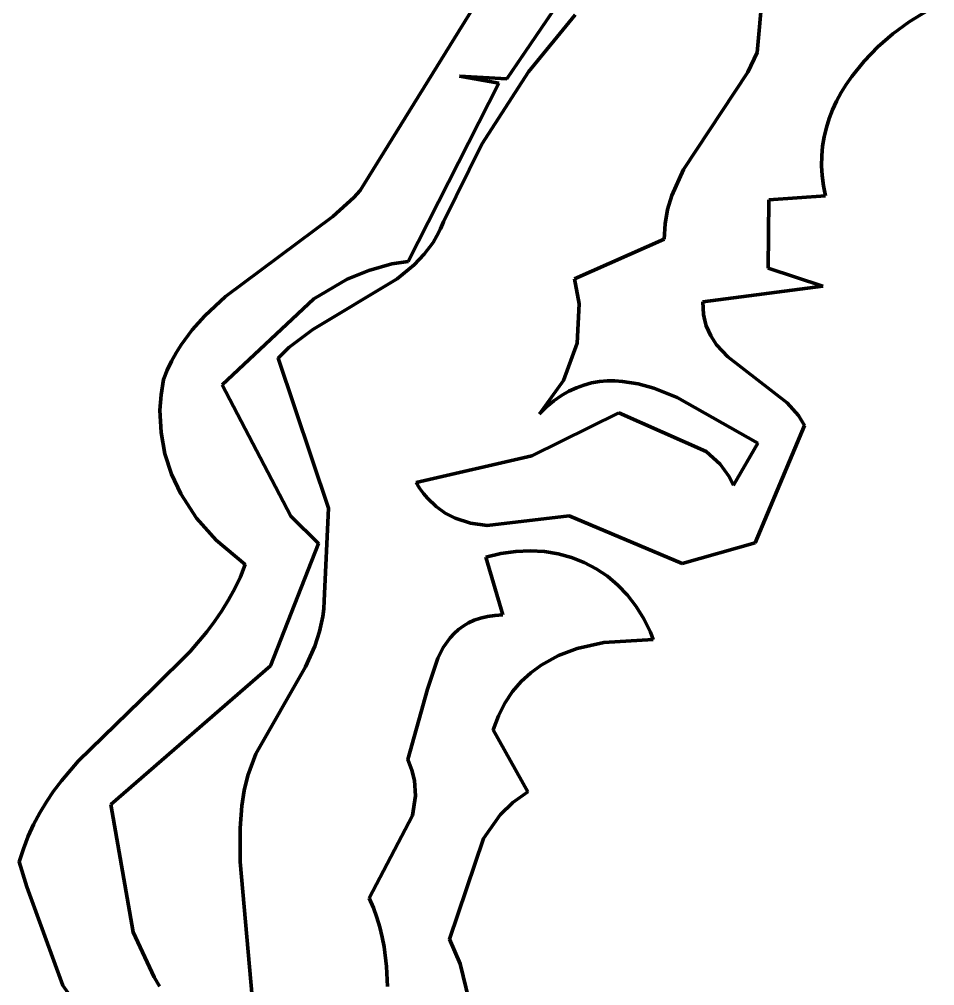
# Model space of a CAD drawing. Header units: millimetres. Extents: x 0 to 12.5, y 0 to 16.2.
# Drawn here: x 7.285 to 7.85, y 9.806 to 10.402 of the extents above; entities that cross this region are included whole.
import ezdxf

# ---------------------------------------------------------------- set-up
doc = ezdxf.new("R2010")
doc.units = ezdxf.units.MM
doc.layers.add('color#010101ff', color=7, linetype='CONTINUOUS', lineweight=100)
doc.layers.add('color#ffffffff', color=7, linetype='CONTINUOUS', lineweight=100)

msp = doc.modelspace()

# ---------------------------------------------------------------- linework, layer by layer
at = {"layer": 'color#010101ff'}
for p, q in [((7.67095, 10.4918), (7.58563, 10.36569)), ((7.74737, 10.46146), (7.74006, 10.38191)), ((7.49504, 10.29665), (7.58196, 10.43718)), ((7.83385, 10.40078), (7.84965, 10.41041)), ((7.59899, 10.36986), (7.62769, 10.40509)), ((7.82389, 10.3934), (7.83385, 10.40078)), ((7.81457, 10.38531), (7.82389, 10.3934)), ((7.74006, 10.38191), (7.73429, 10.36977)), ((7.80603, 10.37654), (7.81457, 10.38531)), ((7.79843, 10.36713), (7.80603, 10.37654)), ((7.57016, 10.3253), (7.59899, 10.36986)), ((7.73429, 10.36977), (7.69462, 10.30967)), ((7.58071, 10.3629), (7.52456, 10.25305)), ((7.58563, 10.36569), (7.55624, 10.36734)), ((7.55624, 10.36734), (7.58071, 10.3629)), ((7.79192, 10.35714), (7.79503, 10.36221)), ((7.79503, 10.36221), (7.79843, 10.36713)), ((7.78912, 10.35193), (7.79192, 10.35714)), ((7.78665, 10.34659), (7.78912, 10.35193)), ((7.78453, 10.34112), (7.78665, 10.34659)), ((7.78277, 10.33553), (7.78453, 10.34112)), ((7.7814, 10.32983), (7.78277, 10.33553)), ((7.78044, 10.32401), (7.7814, 10.32983)), ((7.54643, 10.27752), (7.57016, 10.3253)), ((7.77989, 10.31808), (7.78044, 10.32401)), ((7.77979, 10.31206), (7.77989, 10.31808)), ((7.69462, 10.30967), (7.68735, 10.29358)), ((7.78015, 10.30593), (7.77979, 10.31206)), ((7.78099, 10.29972), (7.78015, 10.30593)), ((7.49105, 10.29245), (7.49504, 10.29665)), ((7.78233, 10.29342), (7.78099, 10.29972)), ((7.47816, 10.28068), (7.49105, 10.29245)), ((7.68735, 10.29358), (7.68483, 10.28504)), ((7.74696, 10.24879), (7.74719, 10.29093)), ((7.74719, 10.29093), (7.78233, 10.29342)), ((7.68483, 10.28504), (7.68322, 10.27611)), ((7.41185, 10.23138), (7.47816, 10.28068)), ((7.54239, 10.26876), (7.54454, 10.27301)), ((7.54454, 10.27301), (7.54643, 10.27752)), ((7.68322, 10.27611), (7.68265, 10.26671)), ((7.54001, 10.26475), (7.54239, 10.26876)), ((7.68265, 10.26671), (7.62734, 10.2422)), ((7.53459, 10.25741), (7.54001, 10.26475)), ((7.5284, 10.25085), (7.53459, 10.25741)), ((7.51452, 10.25141), (7.50029, 10.24748)), ((7.52456, 10.25305), (7.51452, 10.25141)), ((7.51795, 10.2422), (7.5284, 10.25085)), ((7.78062, 10.23775), (7.74696, 10.24879)), ((7.50029, 10.24748), (7.48695, 10.24197)), ((7.46588, 10.21106), (7.51795, 10.2422)), ((7.48695, 10.24197), (7.46642, 10.22985)), ((7.62734, 10.2422), (7.63019, 10.22681)), ((7.70664, 10.22813), (7.78062, 10.23775)), ((7.39909, 10.21952), (7.41185, 10.23138)), ((7.46642, 10.22985), (7.40976, 10.17691)), ((7.63019, 10.22681), (7.62887, 10.20254)), ((7.70666, 10.22407), (7.70664, 10.22813)), ((7.3914, 10.21089), (7.39909, 10.21952)), ((7.70701, 10.22024), (7.70666, 10.22407)), ((7.70769, 10.21664), (7.70701, 10.22024)), ((7.70865, 10.21325), (7.70769, 10.21664)), ((7.71138, 10.20703), (7.70865, 10.21325)), ((7.3845, 10.20155), (7.3914, 10.21089)), ((7.45107, 10.19988), (7.46588, 10.21106)), ((7.71506, 10.20145), (7.71138, 10.20703)), ((7.38139, 10.19657), (7.3845, 10.20155)), ((7.62887, 10.20254), (7.62058, 10.17958)), ((7.72196, 10.19404), (7.71506, 10.20145)), ((7.37853, 10.19137), (7.38139, 10.19657)), ((7.44446, 10.19339), (7.45107, 10.19988)), ((7.37593, 10.18594), (7.37853, 10.19137)), ((7.47551, 10.10084), (7.44446, 10.19339)), ((7.75863, 10.16577), (7.72196, 10.19404)), ((7.37362, 10.18025), (7.37593, 10.18594)), ((7.3721, 10.17067), (7.37362, 10.18025)), ((7.40976, 10.17691), (7.45219, 10.09591)), ((7.62058, 10.17958), (7.60567, 10.15897)), ((7.62849, 10.17505), (7.63318, 10.17675)), ((7.63318, 10.17675), (7.63791, 10.178)), ((7.63791, 10.178), (7.64266, 10.17882)), ((7.64266, 10.17882), (7.64743, 10.17925)), ((7.64743, 10.17925), (7.65222, 10.17929)), ((7.65222, 10.17929), (7.65703, 10.17898)), ((7.65703, 10.17898), (7.66666, 10.17741)), ((7.66666, 10.17741), (7.67629, 10.17471)), ((7.61922, 10.17021), (7.62383, 10.17288)), ((7.62383, 10.17288), (7.62849, 10.17505)), ((7.67629, 10.17471), (7.69065, 10.16899)), ((7.37147, 10.16127), (7.3721, 10.17067)), ((7.61013, 10.16328), (7.61465, 10.16702)), ((7.61465, 10.16702), (7.61922, 10.17021)), ((7.69065, 10.16899), (7.7405, 10.14079)), ((7.76557, 10.15785), (7.75863, 10.16577)), ((7.3721, 10.14755), (7.37147, 10.16127)), ((7.65468, 10.15966), (7.60108, 10.13305)), ((7.60567, 10.15897), (7.61013, 10.16328)), ((7.70865, 10.13565), (7.65468, 10.15966)), ((7.76927, 10.15183), (7.76557, 10.15785)), ((7.37451, 10.13433), (7.3721, 10.14755)), ((7.73892, 10.0794), (7.76927, 10.15183)), ((7.71727, 10.12782), (7.70865, 10.13565)), ((7.7405, 10.14079), (7.72553, 10.11488)), ((7.37861, 10.12167), (7.37451, 10.13433)), ((7.60108, 10.13305), (7.52949, 10.11668)), ((7.72261, 10.12054), (7.71727, 10.12782)), ((7.38427, 10.10963), (7.37861, 10.12167)), ((7.72553, 10.11488), (7.72261, 10.12054)), ((7.52949, 10.11668), (7.53173, 10.11311)), ((7.53173, 10.11311), (7.5341, 10.10984)), ((7.39405, 10.09464), (7.38427, 10.10963)), ((7.5341, 10.10984), (7.53658, 10.10686)), ((7.53658, 10.10686), (7.54187, 10.10175)), ((7.47286, 10.0437), (7.47551, 10.10084)), ((7.54187, 10.10175), (7.54754, 10.09768)), ((7.40615, 10.081), (7.39405, 10.09464)), ((7.45219, 10.09591), (7.46938, 10.07892)), ((7.54754, 10.09768), (7.55357, 10.09456)), ((7.55357, 10.09456), (7.56317, 10.09147)), ((7.57333, 10.09002), (7.62398, 10.09612)), ((7.62398, 10.09612), (7.69369, 10.06662)), ((7.56317, 10.09147), (7.57333, 10.09002)), ((7.42411, 10.06605), (7.40615, 10.081)), ((7.46938, 10.07892), (7.43968, 10.00346)), ((7.69369, 10.06662), (7.73892, 10.0794)), ((7.58192, 10.07275), (7.57264, 10.07049)), ((7.57264, 10.07049), (7.58312, 10.03488)), ((7.59107, 10.07406), (7.58192, 10.07275)), ((7.60004, 10.07447), (7.59107, 10.07406)), ((7.6088, 10.07397), (7.60004, 10.07447)), ((7.61728, 10.0726), (7.6088, 10.07397)), ((7.62545, 10.07038), (7.61728, 10.0726)), ((7.63327, 10.06732), (7.62545, 10.07038)), ((7.42109, 10.05845), (7.42411, 10.06605)), ((7.64068, 10.06344), (7.63327, 10.06732)), ((7.64764, 10.05877), (7.64068, 10.06344)), ((7.41765, 10.05115), (7.42109, 10.05845)), ((7.65411, 10.05332), (7.64764, 10.05877)), ((7.66004, 10.04712), (7.65411, 10.05332)), ((7.41382, 10.04413), (7.41765, 10.05115)), ((7.66539, 10.04018), (7.66004, 10.04712)), ((7.40964, 10.03737), (7.41382, 10.04413)), ((7.47255, 10.03876), (7.47286, 10.0437)), ((7.67011, 10.03252), (7.66539, 10.04018)), ((7.40513, 10.03084), (7.40964, 10.03737)), ((7.46994, 10.02462), (7.47195, 10.03394)), ((7.47195, 10.03394), (7.47255, 10.03876)), ((7.57358, 10.03392), (7.56936, 10.03292)), ((7.57816, 10.03458), (7.57358, 10.03392)), ((7.58312, 10.03488), (7.57816, 10.03458)), ((7.40033, 10.02452), (7.40513, 10.03084)), ((7.55867, 10.02806), (7.55571, 10.02588)), ((7.56192, 10.02997), (7.55867, 10.02806)), ((7.56548, 10.0316), (7.56192, 10.02997)), ((7.56936, 10.03292), (7.56548, 10.0316)), ((7.67415, 10.02418), (7.67011, 10.03252)), ((7.38999, 10.01241), (7.40033, 10.02452)), ((7.467, 10.01567), (7.46994, 10.02462)), ((7.55301, 10.02345), (7.55056, 10.02078)), ((7.55571, 10.02588), (7.55301, 10.02345)), ((7.67591, 10.01975), (7.67415, 10.02418)), ((7.55056, 10.02078), (7.54633, 10.01482)), ((7.629, 10.01414), (7.64545, 10.01791)), ((7.64545, 10.01791), (7.67591, 10.01975)), ((7.36726, 9.98966), (7.38999, 10.01241)), ((7.46123, 10.00279), (7.467, 10.01567)), ((7.54633, 10.01482), (7.54287, 10.00813)), ((7.60682, 10.00399), (7.61746, 10.00978)), ((7.61746, 10.00978), (7.629, 10.01414)), ((7.54287, 10.00813), (7.53655, 9.9892)), ((7.60032, 9.99927), (7.60682, 10.00399)), ((7.43968, 10.00346), (7.34103, 9.91797)), ((7.43069, 9.94913), (7.46123, 10.00279)), ((7.59436, 9.99381), (7.60032, 9.99927)), ((7.58901, 9.98758), (7.59436, 9.99381)), ((7.32086, 9.94476), (7.36726, 9.98966)), ((7.53655, 9.9892), (7.52453, 9.94576)), ((7.58431, 9.98055), (7.58901, 9.98758)), ((7.58032, 9.97268), (7.58431, 9.98055)), ((7.5771, 9.96393), (7.58032, 9.97268)), ((7.59858, 9.92574), (7.5771, 9.96393)), ((7.31059, 9.93257), (7.32086, 9.94476)), ((7.42564, 9.93592), (7.43069, 9.94913)), ((7.52453, 9.94576), (7.52699, 9.9392)), ((7.52699, 9.9392), (7.52848, 9.93276)), ((7.30583, 9.9262), (7.31059, 9.93257)), ((7.42333, 9.92669), (7.42564, 9.93592)), ((7.52848, 9.93276), (7.52909, 9.92331)), ((7.42206, 9.91704), (7.42333, 9.92669)), ((7.30137, 9.91962), (7.30583, 9.9262)), ((7.52909, 9.92331), (7.52732, 9.9111)), ((7.5893, 9.91921), (7.59858, 9.92574)), ((7.29724, 9.91279), (7.30137, 9.91962)), ((7.34103, 9.91797), (7.35486, 9.83909)), ((7.42104, 9.90326), (7.42206, 9.91704)), ((7.58149, 9.91159), (7.5893, 9.91921)), ((7.29346, 9.90571), (7.29724, 9.91279)), ((7.52732, 9.9111), (7.50065, 9.86017)), ((7.57124, 9.89695), (7.58149, 9.91159)), ((7.29008, 9.89834), (7.29346, 9.90571)), ((7.42094, 9.88259), (7.42104, 9.90326)), ((7.28713, 9.89066), (7.29008, 9.89834)), ((7.55019, 9.83492), (7.57124, 9.89695)), ((7.28463, 9.88265), (7.28713, 9.89066)), ((7.28922, 9.86721), (7.28463, 9.88265)), ((7.43065, 9.77241), (7.42094, 9.88259)), ((7.31149, 9.80629), (7.28922, 9.86721)), ((7.50065, 9.86017), (7.50322, 9.85421)), ((7.50322, 9.85421), (7.5054, 9.84822)), ((7.5054, 9.84822), (7.50721, 9.84221)), ((7.35486, 9.83909), (7.36793, 9.81136)), ((7.50721, 9.84221), (7.50867, 9.83617)), ((7.50867, 9.83617), (7.50983, 9.83012)), ((7.55684, 9.8196), (7.55019, 9.83492)), ((7.50983, 9.83012), (7.5113, 9.81794)), ((7.57639, 9.73859), (7.55684, 9.8196)), ((7.5113, 9.81794), (7.51183, 9.80571)), ((7.36793, 9.81136), (7.37109, 9.80593)), ((7.32074, 9.79329), (7.31149, 9.80629))]:
    msp.add_line(p, q, dxfattribs=at)
at = {"layer": 'color#ffffffff'}
for p, q in [((7.58563, 10.36569), (7.67095, 10.4918)), ((7.74006, 10.38191), (7.74737, 10.46146)), ((7.58196, 10.43718), (7.49504, 10.29665)), ((7.84965, 10.41041), (7.83385, 10.40078)), ((7.62769, 10.40509), (7.59899, 10.36986)), ((7.83385, 10.40078), (7.82389, 10.3934)), ((7.82389, 10.3934), (7.81457, 10.38531)), ((7.73429, 10.36977), (7.74006, 10.38191)), ((7.81457, 10.38531), (7.80603, 10.37654)), ((7.80603, 10.37654), (7.79843, 10.36713)), ((7.59899, 10.36986), (7.57016, 10.3253)), ((7.69462, 10.30967), (7.73429, 10.36977)), ((7.52456, 10.25305), (7.58071, 10.3629)), ((7.58071, 10.3629), (7.55624, 10.36734)), ((7.55624, 10.36734), (7.58563, 10.36569)), ((7.79503, 10.36221), (7.79192, 10.35714)), ((7.79843, 10.36713), (7.79503, 10.36221)), ((7.79192, 10.35714), (7.78912, 10.35193)), ((7.78912, 10.35193), (7.78665, 10.34659)), ((7.78665, 10.34659), (7.78453, 10.34112)), ((7.78453, 10.34112), (7.78277, 10.33553)), ((7.78277, 10.33553), (7.7814, 10.32983)), ((7.7814, 10.32983), (7.78044, 10.32401)), ((7.57016, 10.3253), (7.54643, 10.27752)), ((7.78044, 10.32401), (7.77989, 10.31808)), ((7.77989, 10.31808), (7.77979, 10.31206)), ((7.68735, 10.29358), (7.69462, 10.30967)), ((7.77979, 10.31206), (7.78015, 10.30593)), ((7.78015, 10.30593), (7.78099, 10.29972)), ((7.49504, 10.29665), (7.49105, 10.29245)), ((7.78099, 10.29972), (7.78233, 10.29342)), ((7.49105, 10.29245), (7.47816, 10.28068)), ((7.68483, 10.28504), (7.68735, 10.29358)), ((7.74719, 10.29093), (7.74696, 10.24879)), ((7.78233, 10.29342), (7.74719, 10.29093)), ((7.68322, 10.27611), (7.68483, 10.28504)), ((7.47816, 10.28068), (7.41185, 10.23138)), ((7.54454, 10.27301), (7.54239, 10.26876)), ((7.54643, 10.27752), (7.54454, 10.27301)), ((7.68265, 10.26671), (7.68322, 10.27611)), ((7.54239, 10.26876), (7.54001, 10.26475)), ((7.62734, 10.2422), (7.68265, 10.26671)), ((7.54001, 10.26475), (7.53459, 10.25741)), ((7.53459, 10.25741), (7.5284, 10.25085)), ((7.50029, 10.24748), (7.51452, 10.25141)), ((7.51452, 10.25141), (7.52456, 10.25305)), ((7.5284, 10.25085), (7.51795, 10.2422)), ((7.74696, 10.24879), (7.78062, 10.23775)), ((7.48695, 10.24197), (7.50029, 10.24748)), ((7.51795, 10.2422), (7.46588, 10.21106)), ((7.46642, 10.22985), (7.48695, 10.24197)), ((7.63019, 10.22681), (7.62734, 10.2422)), ((7.78062, 10.23775), (7.70664, 10.22813)), ((7.41185, 10.23138), (7.39909, 10.21952)), ((7.40976, 10.17691), (7.46642, 10.22985)), ((7.62887, 10.20254), (7.63019, 10.22681)), ((7.70664, 10.22813), (7.70666, 10.22407)), ((7.39909, 10.21952), (7.3914, 10.21089)), ((7.70666, 10.22407), (7.70701, 10.22024)), ((7.70701, 10.22024), (7.70769, 10.21664)), ((7.70769, 10.21664), (7.70865, 10.21325)), ((7.70865, 10.21325), (7.71138, 10.20703)), ((7.3914, 10.21089), (7.3845, 10.20155)), ((7.46588, 10.21106), (7.45107, 10.19988)), ((7.71138, 10.20703), (7.71506, 10.20145)), ((7.3845, 10.20155), (7.38139, 10.19657)), ((7.62058, 10.17958), (7.62887, 10.20254)), ((7.71506, 10.20145), (7.72196, 10.19404)), ((7.38139, 10.19657), (7.37853, 10.19137)), ((7.45107, 10.19988), (7.44446, 10.19339)), ((7.37853, 10.19137), (7.37593, 10.18594)), ((7.44446, 10.19339), (7.47551, 10.10084)), ((7.72196, 10.19404), (7.75863, 10.16577)), ((7.37593, 10.18594), (7.37362, 10.18025)), ((7.37362, 10.18025), (7.3721, 10.17067)), ((7.45219, 10.09591), (7.40976, 10.17691)), ((7.60567, 10.15897), (7.62058, 10.17958)), ((7.63318, 10.17675), (7.62849, 10.17505)), ((7.63791, 10.178), (7.63318, 10.17675)), ((7.64266, 10.17882), (7.63791, 10.178)), ((7.64743, 10.17925), (7.64266, 10.17882)), ((7.65222, 10.17929), (7.64743, 10.17925)), ((7.65703, 10.17898), (7.65222, 10.17929)), ((7.66666, 10.17741), (7.65703, 10.17898)), ((7.67629, 10.17471), (7.66666, 10.17741)), ((7.62383, 10.17288), (7.61922, 10.17021)), ((7.62849, 10.17505), (7.62383, 10.17288)), ((7.69065, 10.16899), (7.67629, 10.17471)), ((7.3721, 10.17067), (7.37147, 10.16127)), ((7.61465, 10.16702), (7.61013, 10.16328)), ((7.61922, 10.17021), (7.61465, 10.16702)), ((7.7405, 10.14079), (7.69065, 10.16899)), ((7.75863, 10.16577), (7.76557, 10.15785)), ((7.37147, 10.16127), (7.3721, 10.14755)), ((7.60108, 10.13305), (7.65468, 10.15966)), ((7.61013, 10.16328), (7.60567, 10.15897)), ((7.65468, 10.15966), (7.70865, 10.13565)), ((7.76557, 10.15785), (7.76927, 10.15183)), ((7.3721, 10.14755), (7.37451, 10.13433)), ((7.76927, 10.15183), (7.73892, 10.0794)), ((7.70865, 10.13565), (7.71727, 10.12782)), ((7.72553, 10.11488), (7.7405, 10.14079)), ((7.37451, 10.13433), (7.37861, 10.12167)), ((7.52949, 10.11668), (7.60108, 10.13305)), ((7.71727, 10.12782), (7.72261, 10.12054)), ((7.37861, 10.12167), (7.38427, 10.10963)), ((7.72261, 10.12054), (7.72553, 10.11488)), ((7.53173, 10.11311), (7.52949, 10.11668)), ((7.5341, 10.10984), (7.53173, 10.11311)), ((7.38427, 10.10963), (7.39405, 10.09464)), ((7.53658, 10.10686), (7.5341, 10.10984)), ((7.54187, 10.10175), (7.53658, 10.10686)), ((7.47551, 10.10084), (7.47286, 10.0437)), ((7.54754, 10.09768), (7.54187, 10.10175)), ((7.39405, 10.09464), (7.40615, 10.081)), ((7.46938, 10.07892), (7.45219, 10.09591)), ((7.55357, 10.09456), (7.54754, 10.09768)), ((7.56317, 10.09147), (7.55357, 10.09456)), ((7.62398, 10.09612), (7.57333, 10.09002)), ((7.69369, 10.06662), (7.62398, 10.09612)), ((7.57333, 10.09002), (7.56317, 10.09147)), ((7.40615, 10.081), (7.42411, 10.06605)), ((7.43968, 10.00346), (7.46938, 10.07892)), ((7.73892, 10.0794), (7.69369, 10.06662)), ((7.57264, 10.07049), (7.58192, 10.07275)), ((7.58312, 10.03488), (7.57264, 10.07049)), ((7.58192, 10.07275), (7.59107, 10.07406)), ((7.59107, 10.07406), (7.60004, 10.07447)), ((7.60004, 10.07447), (7.6088, 10.07397)), ((7.6088, 10.07397), (7.61728, 10.0726)), ((7.61728, 10.0726), (7.62545, 10.07038)), ((7.62545, 10.07038), (7.63327, 10.06732)), ((7.42411, 10.06605), (7.42109, 10.05845)), ((7.63327, 10.06732), (7.64068, 10.06344)), ((7.64068, 10.06344), (7.64764, 10.05877)), ((7.42109, 10.05845), (7.41765, 10.05115)), ((7.64764, 10.05877), (7.65411, 10.05332)), ((7.65411, 10.05332), (7.66004, 10.04712)), ((7.41765, 10.05115), (7.41382, 10.04413)), ((7.66004, 10.04712), (7.66539, 10.04018)), ((7.41382, 10.04413), (7.40964, 10.03737)), ((7.47286, 10.0437), (7.47255, 10.03876)), ((7.66539, 10.04018), (7.67011, 10.03252)), ((7.40964, 10.03737), (7.40513, 10.03084)), ((7.47195, 10.03394), (7.46994, 10.02462)), ((7.47255, 10.03876), (7.47195, 10.03394)), ((7.56936, 10.03292), (7.57358, 10.03392)), ((7.57358, 10.03392), (7.57816, 10.03458)), ((7.57816, 10.03458), (7.58312, 10.03488)), ((7.40513, 10.03084), (7.40033, 10.02452)), ((7.55571, 10.02588), (7.55867, 10.02806)), ((7.55867, 10.02806), (7.56192, 10.02997)), ((7.56192, 10.02997), (7.56548, 10.0316)), ((7.56548, 10.0316), (7.56936, 10.03292)), ((7.67011, 10.03252), (7.67415, 10.02418)), ((7.40033, 10.02452), (7.38999, 10.01241)), ((7.46994, 10.02462), (7.467, 10.01567)), ((7.55056, 10.02078), (7.55301, 10.02345)), ((7.55301, 10.02345), (7.55571, 10.02588)), ((7.67415, 10.02418), (7.67591, 10.01975)), ((7.54633, 10.01482), (7.55056, 10.02078)), ((7.64545, 10.01791), (7.629, 10.01414)), ((7.67591, 10.01975), (7.64545, 10.01791)), ((7.38999, 10.01241), (7.36726, 9.98966)), ((7.467, 10.01567), (7.46123, 10.00279)), ((7.54287, 10.00813), (7.54633, 10.01482)), ((7.61746, 10.00978), (7.60682, 10.00399)), ((7.629, 10.01414), (7.61746, 10.00978)), ((7.53655, 9.9892), (7.54287, 10.00813)), ((7.60682, 10.00399), (7.60032, 9.99927)), ((7.34103, 9.91797), (7.43968, 10.00346)), ((7.46123, 10.00279), (7.43069, 9.94913)), ((7.60032, 9.99927), (7.59436, 9.99381)), ((7.59436, 9.99381), (7.58901, 9.98758)), ((7.36726, 9.98966), (7.32086, 9.94476)), ((7.52453, 9.94576), (7.53655, 9.9892)), ((7.58901, 9.98758), (7.58431, 9.98055)), ((7.58431, 9.98055), (7.58032, 9.97268)), ((7.58032, 9.97268), (7.5771, 9.96393)), ((7.5771, 9.96393), (7.59858, 9.92574)), ((7.32086, 9.94476), (7.31059, 9.93257)), ((7.43069, 9.94913), (7.42564, 9.93592)), ((7.52699, 9.9392), (7.52453, 9.94576)), ((7.52848, 9.93276), (7.52699, 9.9392)), ((7.31059, 9.93257), (7.30583, 9.9262)), ((7.42564, 9.93592), (7.42333, 9.92669)), ((7.52909, 9.92331), (7.52848, 9.93276)), ((7.42333, 9.92669), (7.42206, 9.91704)), ((7.30583, 9.9262), (7.30137, 9.91962)), ((7.52732, 9.9111), (7.52909, 9.92331)), ((7.59858, 9.92574), (7.5893, 9.91921)), ((7.30137, 9.91962), (7.29724, 9.91279)), ((7.35486, 9.83909), (7.34103, 9.91797)), ((7.42206, 9.91704), (7.42104, 9.90326)), ((7.5893, 9.91921), (7.58149, 9.91159)), ((7.29724, 9.91279), (7.29346, 9.90571)), ((7.50065, 9.86017), (7.52732, 9.9111)), ((7.58149, 9.91159), (7.57124, 9.89695)), ((7.29346, 9.90571), (7.29008, 9.89834)), ((7.42104, 9.90326), (7.42094, 9.88259)), ((7.29008, 9.89834), (7.28713, 9.89066)), ((7.57124, 9.89695), (7.55019, 9.83492)), ((7.28713, 9.89066), (7.28463, 9.88265)), ((7.28463, 9.88265), (7.28922, 9.86721)), ((7.42094, 9.88259), (7.43065, 9.77241)), ((7.28922, 9.86721), (7.31149, 9.80629)), ((7.50322, 9.85421), (7.50065, 9.86017)), ((7.5054, 9.84822), (7.50322, 9.85421)), ((7.50721, 9.84221), (7.5054, 9.84822)), ((7.36793, 9.81136), (7.35486, 9.83909)), ((7.50867, 9.83617), (7.50721, 9.84221)), ((7.50983, 9.83012), (7.50867, 9.83617)), ((7.55019, 9.83492), (7.55684, 9.8196)), ((7.5113, 9.81794), (7.50983, 9.83012)), ((7.55684, 9.8196), (7.57639, 9.73859)), ((7.51183, 9.80571), (7.5113, 9.81794)), ((7.37109, 9.80593), (7.36793, 9.81136)), ((7.31149, 9.80629), (7.32074, 9.79329))]:
    msp.add_line(p, q, dxfattribs=at)

doc.saveas('drawing.dxf')
